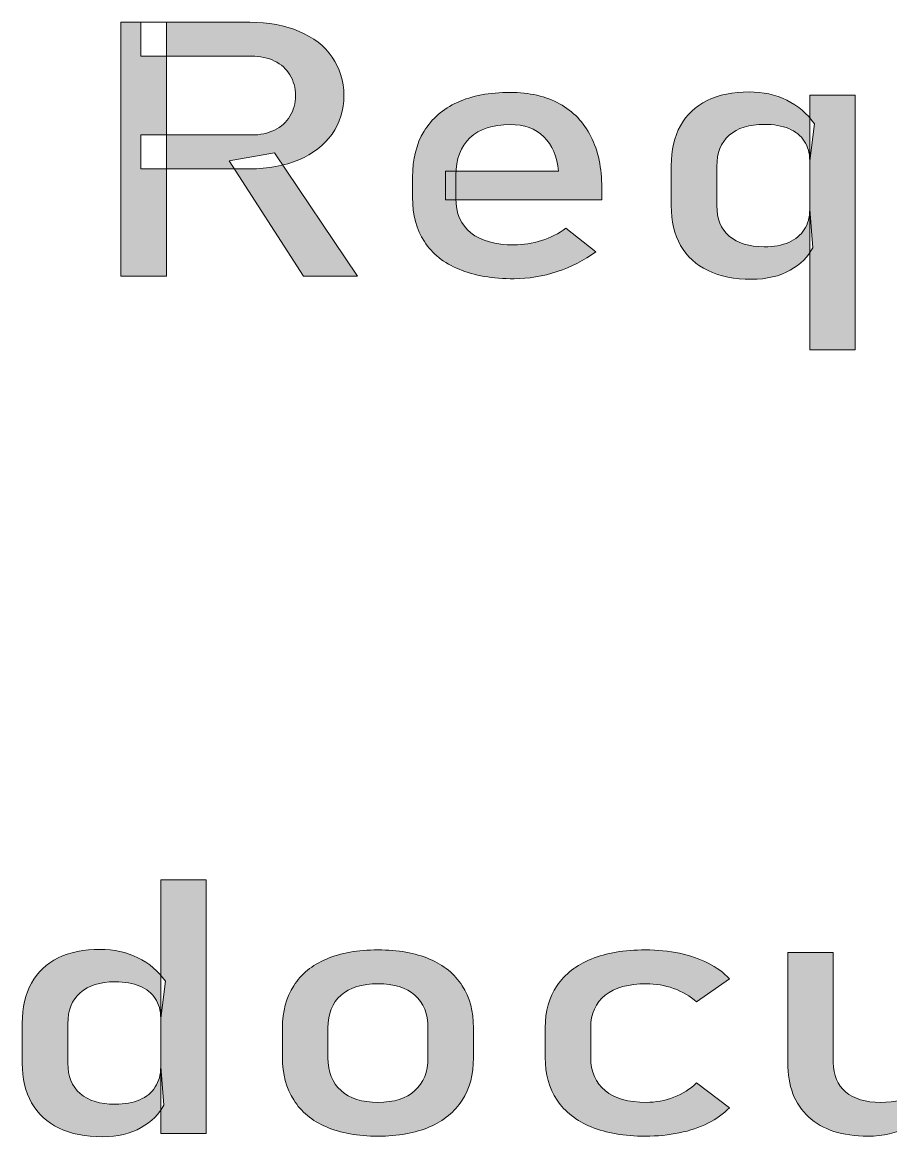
# Model space of a CAD drawing. Header units: inches. Extents: x 0.1 to 22.4, y -34.4 to -0.1.
# Drawn here: x 9.004 to 9.5, y -25.341 to -24.703 of the extents above; entities that cross this region are included whole.
import ezdxf

# ---------------------------------------------------------------- set-up
doc = ezdxf.new("R2010")
doc.units = ezdxf.units.IN
doc.header["$MEASUREMENT"] = 0
doc.layers.add('Layer 1', color=7, linetype='Continuous')

# ---------------------------------------------------------------- blocks, each defined once
blk = doc.blocks.new('block 24')
at = {"layer": 'Layer 1', "true_color": 0xffffff}
h = blk.add_hatch(color=7, dxfattribs=at)
h.dxf.hatch_style = 2
h.paths.add_polyline_path([(9.06013, -24.70338), (9.08617, -24.70338), (9.08617, -24.84851), (9.06013, -24.84851)])
edge = h.paths.add_edge_path()
edge.add_spline(control_points=[(9.07149, -24.76782), (9.07149, -24.76782), (9.13478, -24.76782), (9.13478, -24.76782), (9.13972, -24.76782), (9.1441, -24.76689), (9.14792, -24.76503), (9.15176, -24.76316), (9.1547, -24.76053), (9.15679, -24.75709), (9.15888, -24.75368), (9.15993, -24.74973), (9.15993, -24.74528), (9.15993, -24.74082), (9.15888, -24.73688), (9.15679, -24.73345), (9.1547, -24.73003), (9.15177, -24.72739), (9.14799, -24.72553), (9.14421, -24.72366), (9.1398, -24.72274), (9.13478, -24.72274), (9.13478, -24.72274), (9.07149, -24.72274), (9.07149, -24.72274), (9.07149, -24.72274), (9.07149, -24.70338), (9.07149, -24.70338), (9.07149, -24.70338), (9.13376, -24.70338), (9.13376, -24.70338), (9.14448, -24.70338), (9.1539, -24.70512), (9.16203, -24.70856), (9.17015, -24.71202), (9.17645, -24.71693), (9.18091, -24.72328), (9.18538, -24.72963), (9.18761, -24.73697), (9.18761, -24.74528), (9.18761, -24.75359), (9.18536, -24.76092), (9.18085, -24.76727), (9.17634, -24.77361), (9.17002, -24.77852), (9.16189, -24.78198), (9.15377, -24.78544), (9.1444, -24.78716), (9.13376, -24.78716), (9.13376, -24.78716), (9.07149, -24.78716), (9.07149, -24.78716), (9.07149, -24.78716), (9.07149, -24.76782), (9.07149, -24.76782)], knot_values=[0, 0, 0, 0, 1, 1, 1, 2, 2, 2, 3, 3, 3, 4, 4, 4, 5, 5, 5, 6, 6, 6, 7, 7, 7, 8, 8, 8, 9, 9, 9, 10, 10, 10, 11, 11, 11, 12, 12, 12, 13, 13, 13, 14, 14, 14, 15, 15, 15, 16, 16, 16, 17, 17, 17, 18, 18, 18, 18], degree=3, periodic=1)
h.paths.add_polyline_path([(9.12202, -24.78267), (9.14792, -24.77809), (9.19539, -24.84851), (9.16451, -24.84851)])
h = blk.add_hatch(color=7, dxfattribs=at)
h.dxf.hatch_style = 2
edge = h.paths.add_edge_path()
edge.add_spline(control_points=[(9.25351, -24.84462), (9.24485, -24.84102), (9.23823, -24.83576), (9.23367, -24.8288), (9.22913, -24.82186), (9.22685, -24.81346), (9.22685, -24.80363), (9.22685, -24.80363), (9.22685, -24.79195), (9.22685, -24.79195), (9.22685, -24.78171), (9.22903, -24.77298), (9.23343, -24.76572), (9.23781, -24.75848), (9.24415, -24.75296), (9.2525, -24.74916), (9.26084, -24.74537), (9.27087, -24.74348), (9.28261, -24.74348), (9.29367, -24.74348), (9.30311, -24.74565), (9.31094, -24.74996), (9.31877, -24.75429), (9.32475, -24.76054), (9.32887, -24.76872), (9.33299, -24.7769), (9.33506, -24.7867), (9.33506, -24.79814), (9.33506, -24.79814), (9.33506, -24.80492), (9.33506, -24.80492), (9.33506, -24.80492), (9.24573, -24.80492), (9.24573, -24.80492), (9.24573, -24.80492), (9.24573, -24.78856), (9.24573, -24.78856), (9.24573, -24.78856), (9.3103, -24.78856), (9.3103, -24.78856), (9.30954, -24.78012), (9.30675, -24.77355), (9.30195, -24.76887), (9.29713, -24.76417), (9.29069, -24.76183), (9.28261, -24.76183), (9.27275, -24.76183), (9.26511, -24.76436), (9.25971, -24.76941), (9.2543, -24.77447), (9.2516, -24.78162), (9.2516, -24.79085), (9.2516, -24.79085), (9.2516, -24.80402), (9.2516, -24.80402), (9.2516, -24.81259), (9.25449, -24.81919), (9.26028, -24.82377), (9.26606, -24.82836), (9.27428, -24.83065), (9.28491, -24.83065), (9.29019, -24.83065), (9.29541, -24.82982), (9.3006, -24.82817), (9.30579, -24.8265), (9.31042, -24.82416), (9.31451, -24.82118), (9.31451, -24.82118), (9.33161, -24.83454), (9.33161, -24.83454), (9.32506, -24.83946), (9.31771, -24.84328), (9.30954, -24.84596), (9.30136, -24.84866), (9.29316, -24.85), (9.28491, -24.85), (9.27266, -24.85), (9.26219, -24.84821), (9.25351, -24.84462)], knot_values=[0, 0, 0, 0, 1, 1, 1, 2, 2, 2, 3, 3, 3, 4, 4, 4, 5, 5, 5, 6, 6, 6, 7, 7, 7, 8, 8, 8, 9, 9, 9, 10, 10, 10, 11, 11, 11, 12, 12, 12, 13, 13, 13, 14, 14, 14, 15, 15, 15, 16, 16, 16, 17, 17, 17, 18, 18, 18, 19, 19, 19, 20, 20, 20, 21, 21, 21, 22, 22, 22, 23, 23, 23, 24, 24, 24, 25, 25, 25, 26, 26, 26, 26], degree=3, periodic=1)
h = blk.add_hatch(color=7, dxfattribs=at)
h.dxf.hatch_style = 2
edge = h.paths.add_edge_path()
edge.add_spline(control_points=[(9.39579, -24.84536), (9.38894, -24.84207), (9.38373, -24.83727), (9.38015, -24.83095), (9.37659, -24.82464), (9.3748, -24.81706), (9.3748, -24.80821), (9.3748, -24.80821), (9.3748, -24.78537), (9.3748, -24.78537), (9.3748, -24.77646), (9.37655, -24.76885), (9.38003, -24.76253), (9.38352, -24.75621), (9.3886, -24.75141), (9.39528, -24.74811), (9.40195, -24.74483), (9.40997, -24.74318), (9.41934, -24.74318), (9.42716, -24.74318), (9.43433, -24.74478), (9.44084, -24.74797), (9.44735, -24.75115), (9.4526, -24.75564), (9.4566, -24.76143), (9.4566, -24.76143), (9.45391, -24.78258), (9.45391, -24.78258), (9.45391, -24.77818), (9.45289, -24.77443), (9.45085, -24.77131), (9.44881, -24.76819), (9.44586, -24.7658), (9.44198, -24.76417), (9.43811, -24.76255), (9.43342, -24.76173), (9.42788, -24.76173), (9.41928, -24.76173), (9.41264, -24.76382), (9.4079, -24.76801), (9.40318, -24.7722), (9.40082, -24.77809), (9.40082, -24.78567), (9.40082, -24.78567), (9.40082, -24.80821), (9.40082, -24.80821), (9.40082, -24.81573), (9.40318, -24.82153), (9.4079, -24.82562), (9.41264, -24.82971), (9.41928, -24.83175), (9.42788, -24.83175), (9.43342, -24.83175), (9.43811, -24.83091), (9.44198, -24.82921), (9.44586, -24.82751), (9.44881, -24.82507), (9.45085, -24.82187), (9.45289, -24.81868), (9.45391, -24.81486), (9.45391, -24.81041), (9.45391, -24.81041), (9.4557, -24.83225), (9.4557, -24.83225), (9.45306, -24.83738), (9.44874, -24.84166), (9.44275, -24.84512), (9.43675, -24.84858), (9.42938, -24.8503), (9.42061, -24.8503), (9.41092, -24.8503), (9.40264, -24.84866), (9.39579, -24.84536)], knot_values=[0, 0, 0, 0, 1, 1, 1, 2, 2, 2, 3, 3, 3, 4, 4, 4, 5, 5, 5, 6, 6, 6, 7, 7, 7, 8, 8, 8, 9, 9, 9, 10, 10, 10, 11, 11, 11, 12, 12, 12, 13, 13, 13, 14, 14, 14, 15, 15, 15, 16, 16, 16, 17, 17, 17, 18, 18, 18, 19, 19, 19, 20, 20, 20, 21, 21, 21, 22, 22, 22, 23, 23, 23, 24, 24, 24, 24], degree=3, periodic=1)
h.paths.add_polyline_path([(9.45391, -24.74498), (9.47994, -24.74498), (9.47994, -24.8906), (9.45391, -24.8906)])
h = blk.add_hatch(color=7, dxfattribs=at)
h.dxf.hatch_style = 2
edge = h.paths.add_edge_path()
edge.add_spline(control_points=[(9.02475, -25.33561), (9.0179, -25.33232), (9.0127, -25.32751), (9.00911, -25.32119), (9.00555, -25.31489), (9.00376, -25.30731), (9.00376, -25.29846), (9.00376, -25.29846), (9.00376, -25.27562), (9.00376, -25.27562), (9.00376, -25.26671), (9.00551, -25.2591), (9.00899, -25.25278), (9.01248, -25.24646), (9.01756, -25.24166), (9.02424, -25.23836), (9.03091, -25.23508), (9.03893, -25.23343), (9.0483, -25.23343), (9.05613, -25.23343), (9.06329, -25.23503), (9.0698, -25.23821), (9.07631, -25.2414), (9.08156, -25.24589), (9.08556, -25.25168), (9.08556, -25.25168), (9.08287, -25.27283), (9.08287, -25.27283), (9.08287, -25.26843), (9.08185, -25.26468), (9.07981, -25.26156), (9.07777, -25.25844), (9.07482, -25.25605), (9.07094, -25.25442), (9.06707, -25.25279), (9.06238, -25.25198), (9.05684, -25.25198), (9.04824, -25.25198), (9.0416, -25.25407), (9.03687, -25.25826), (9.03215, -25.26245), (9.02979, -25.26834), (9.02979, -25.27592), (9.02979, -25.27592), (9.02979, -25.29846), (9.02979, -25.29846), (9.02979, -25.30598), (9.03215, -25.31178), (9.03687, -25.31586), (9.0416, -25.31996), (9.04824, -25.32199), (9.05684, -25.32199), (9.06238, -25.32199), (9.06707, -25.32115), (9.07094, -25.31946), (9.07482, -25.31776), (9.07777, -25.31532), (9.07981, -25.31212), (9.08185, -25.30893), (9.08287, -25.30511), (9.08287, -25.30066), (9.08287, -25.30066), (9.08466, -25.3225), (9.08466, -25.3225), (9.08202, -25.32762), (9.0777, -25.33191), (9.07171, -25.33537), (9.06571, -25.33883), (9.05834, -25.34055), (9.04957, -25.34055), (9.03988, -25.34055), (9.0316, -25.33891), (9.02475, -25.33561)], knot_values=[0, 0, 0, 0, 1, 1, 1, 2, 2, 2, 3, 3, 3, 4, 4, 4, 5, 5, 5, 6, 6, 6, 7, 7, 7, 8, 8, 8, 9, 9, 9, 10, 10, 10, 11, 11, 11, 12, 12, 12, 13, 13, 13, 14, 14, 14, 15, 15, 15, 16, 16, 16, 17, 17, 17, 18, 18, 18, 19, 19, 19, 20, 20, 20, 21, 21, 21, 22, 22, 22, 23, 23, 23, 24, 24, 24, 24], degree=3, periodic=1)
h.paths.add_polyline_path([(9.08287, -25.19373), (9.1089, -25.19373), (9.1089, -25.33876), (9.08287, -25.33876)])
h = blk.add_hatch(color=7, dxfattribs=at)
h.dxf.hatch_style = 2
edge = h.paths.add_edge_path()
edge.add_spline(control_points=[(9.17761, -25.33496), (9.16945, -25.33145), (9.16322, -25.32631), (9.15892, -25.31955), (9.15462, -25.31281), (9.15248, -25.30467), (9.15248, -25.29517), (9.15248, -25.29517), (9.15248, -25.27831), (9.15248, -25.27831), (9.15248, -25.26893), (9.15462, -25.2609), (9.15892, -25.25422), (9.16322, -25.24755), (9.16945, -25.24246), (9.17761, -25.23896), (9.18579, -25.23547), (9.19561, -25.23372), (9.2071, -25.23372), (9.21857, -25.23372), (9.22841, -25.23547), (9.23657, -25.23896), (9.24474, -25.24246), (9.25098, -25.24755), (9.25526, -25.25422), (9.25956, -25.2609), (9.26171, -25.26893), (9.26171, -25.27831), (9.26171, -25.27831), (9.26171, -25.29546), (9.26171, -25.29546), (9.26171, -25.3049), (9.25956, -25.31297), (9.25526, -25.31966), (9.25098, -25.32633), (9.24474, -25.33145), (9.23657, -25.33496), (9.22841, -25.33849), (9.21857, -25.34025), (9.2071, -25.34025), (9.19561, -25.34025), (9.18579, -25.33849), (9.17761, -25.33496)], knot_values=[0, 0, 0, 0, 1, 1, 1, 2, 2, 2, 3, 3, 3, 4, 4, 4, 5, 5, 5, 6, 6, 6, 7, 7, 7, 8, 8, 8, 9, 9, 9, 10, 10, 10, 11, 11, 11, 12, 12, 12, 13, 13, 13, 14, 14, 14, 14], degree=3, periodic=1)
edge = h.paths.add_edge_path()
edge.add_spline(control_points=[(9.22822, -25.31422), (9.23319, -25.30976), (9.23568, -25.30351), (9.23568, -25.29546), (9.23568, -25.29546), (9.23568, -25.27831), (9.23568, -25.27831), (9.23568, -25.27026), (9.23319, -25.26405), (9.22822, -25.25966), (9.22324, -25.25528), (9.2162, -25.25308), (9.2071, -25.25308), (9.198, -25.25308), (9.19096, -25.25528), (9.18598, -25.25966), (9.181, -25.26405), (9.17851, -25.27026), (9.17851, -25.27831), (9.17851, -25.27831), (9.17851, -25.29546), (9.17851, -25.29546), (9.17851, -25.30351), (9.181, -25.30976), (9.18598, -25.31422), (9.19096, -25.31867), (9.198, -25.3209), (9.2071, -25.3209), (9.2162, -25.3209), (9.22324, -25.31867), (9.22822, -25.31422)], knot_values=[0, 0, 0, 0, 1, 1, 1, 2, 2, 2, 3, 3, 3, 4, 4, 4, 5, 5, 5, 6, 6, 6, 7, 7, 7, 8, 8, 8, 9, 9, 9, 10, 10, 10, 10], degree=3, periodic=1)
h = blk.add_hatch(color=7, dxfattribs=at)
h.dxf.hatch_style = 2
edge = h.paths.add_edge_path()
edge.add_spline(control_points=[(9.32907, -25.33496), (9.32053, -25.33145), (9.31399, -25.32632), (9.30949, -25.31961), (9.30497, -25.31289), (9.30272, -25.30478), (9.30272, -25.29527), (9.30272, -25.29527), (9.30272, -25.27821), (9.30272, -25.27821), (9.30272, -25.26884), (9.30497, -25.26082), (9.30949, -25.25418), (9.31399, -25.24753), (9.32053, -25.24246), (9.32907, -25.23896), (9.33762, -25.23547), (9.34794, -25.23372), (9.36001, -25.23372), (9.3669, -25.23372), (9.3734, -25.23438), (9.37948, -25.23568), (9.38555, -25.23697), (9.39103, -25.23885), (9.39587, -25.24131), (9.40073, -25.24377), (9.40476, -25.24676), (9.408, -25.25028), (9.408, -25.25028), (9.38924, -25.26345), (9.38924, -25.26345), (9.3855, -25.26013), (9.38112, -25.25757), (9.3761, -25.25576), (9.37108, -25.25397), (9.36584, -25.25308), (9.36041, -25.25308), (9.35036, -25.25308), (9.34258, -25.25528), (9.33705, -25.25966), (9.33152, -25.26405), (9.32875, -25.27024), (9.32875, -25.27821), (9.32875, -25.27821), (9.32875, -25.29527), (9.32875, -25.29527), (9.32875, -25.30345), (9.3315, -25.30976), (9.33698, -25.31422), (9.34248, -25.31867), (9.35027, -25.3209), (9.36041, -25.3209), (9.36593, -25.3209), (9.3712, -25.31993), (9.37622, -25.31801), (9.38124, -25.31608), (9.38558, -25.31335), (9.38924, -25.30983), (9.38924, -25.30983), (9.408, -25.32399), (9.408, -25.32399), (9.40468, -25.32745), (9.40059, -25.33039), (9.39575, -25.33282), (9.3909, -25.33525), (9.38543, -25.33709), (9.37935, -25.33835), (9.37326, -25.33961), (9.36682, -25.34025), (9.36001, -25.34025), (9.34794, -25.34025), (9.33762, -25.33849), (9.32907, -25.33496)], knot_values=[0, 0, 0, 0, 1, 1, 1, 2, 2, 2, 3, 3, 3, 4, 4, 4, 5, 5, 5, 6, 6, 6, 7, 7, 7, 8, 8, 8, 9, 9, 9, 10, 10, 10, 11, 11, 11, 12, 12, 12, 13, 13, 13, 14, 14, 14, 15, 15, 15, 16, 16, 16, 17, 17, 17, 18, 18, 18, 19, 19, 19, 20, 20, 20, 21, 21, 21, 22, 22, 22, 23, 23, 23, 24, 24, 24, 24], degree=3, periodic=1)
h = blk.add_hatch(color=7, dxfattribs=at)
h.dxf.hatch_style = 2
edge = h.paths.add_edge_path()
edge.add_spline(control_points=[(9.46739, -25.29816), (9.46739, -25.30541), (9.46975, -25.31101), (9.47447, -25.31497), (9.47919, -25.31893), (9.48585, -25.3209), (9.49444, -25.3209), (9.50294, -25.3209), (9.50954, -25.31915), (9.51421, -25.31562), (9.51889, -25.31209), (9.52124, -25.30707), (9.52124, -25.30055), (9.52124, -25.30055), (9.52303, -25.3222), (9.52303, -25.3222), (9.5203, -25.32732), (9.51588, -25.33161), (9.50975, -25.33507), (9.50362, -25.33853), (9.49609, -25.34025), (9.48717, -25.34025), (9.47253, -25.34025), (9.46124, -25.33657), (9.45329, -25.32922), (9.44533, -25.32189), (9.44135, -25.31152), (9.44135, -25.29816), (9.44135, -25.29816), (9.44135, -25.23523), (9.44135, -25.23523), (9.44135, -25.23523), (9.46739, -25.23523), (9.46739, -25.23523), (9.46739, -25.23523), (9.46739, -25.29816), (9.46739, -25.29816)], knot_values=[0, 0, 0, 0, 1, 1, 1, 2, 2, 2, 3, 3, 3, 4, 4, 4, 5, 5, 5, 6, 6, 6, 7, 7, 7, 8, 8, 8, 9, 9, 9, 10, 10, 10, 11, 11, 11, 12, 12, 12, 12], degree=3, periodic=1)
h.paths.add_polyline_path([(9.52124, -25.23523), (9.54715, -25.23523), (9.54715, -25.33876), (9.52124, -25.33876)])
at = {"layer": 'Layer 1', "lineweight": 0}
for points in [[(9.06013, -24.70338), (9.08617, -24.70338), (9.08617, -24.84851), (9.06013, -24.84851), (9.06013, -24.70338)], [(9.45391, -24.74498), (9.47994, -24.74498), (9.47994, -24.8906), (9.45391, -24.8906), (9.45391, -24.74498)], [(9.12202, -24.78267), (9.14792, -24.77809), (9.19539, -24.84851), (9.16451, -24.84851), (9.12202, -24.78267)], [(9.08287, -25.19373), (9.1089, -25.19373), (9.1089, -25.33876), (9.08287, -25.33876), (9.08287, -25.19373)]]:
    blk.add_lwpolyline(points, dxfattribs=at)
for points, knots in [([(9.07149, -24.76782), (9.07149, -24.76782), (9.13478, -24.76782), (9.13478, -24.76782), (9.13972, -24.76782), (9.1441, -24.76689), (9.14792, -24.76503), (9.15176, -24.76316), (9.1547, -24.76053), (9.15679, -24.75709), (9.15888, -24.75368), (9.15993, -24.74973), (9.15993, -24.74528), (9.15993, -24.74082), (9.15888, -24.73688), (9.15679, -24.73345), (9.1547, -24.73003), (9.15177, -24.72739), (9.14799, -24.72553), (9.14421, -24.72366), (9.1398, -24.72274), (9.13478, -24.72274), (9.13478, -24.72274), (9.07149, -24.72274), (9.07149, -24.72274), (9.07149, -24.72274), (9.07149, -24.70338), (9.07149, -24.70338), (9.07149, -24.70338), (9.13376, -24.70338), (9.13376, -24.70338), (9.14448, -24.70338), (9.1539, -24.70512), (9.16203, -24.70856), (9.17015, -24.71202), (9.17645, -24.71693), (9.18091, -24.72328), (9.18538, -24.72963), (9.18761, -24.73697), (9.18761, -24.74528), (9.18761, -24.75359), (9.18536, -24.76092), (9.18085, -24.76727), (9.17634, -24.77361), (9.17002, -24.77852), (9.16189, -24.78198), (9.15377, -24.78544), (9.1444, -24.78716), (9.13376, -24.78716), (9.13376, -24.78716), (9.07149, -24.78716), (9.07149, -24.78716), (9.07149, -24.78716), (9.07149, -24.76782), (9.07149, -24.76782)], [0, 0, 0, 0, 1, 1, 1, 2, 2, 2, 3, 3, 3, 4, 4, 4, 5, 5, 5, 6, 6, 6, 7, 7, 7, 8, 8, 8, 9, 9, 9, 10, 10, 10, 11, 11, 11, 12, 12, 12, 13, 13, 13, 14, 14, 14, 15, 15, 15, 16, 16, 16, 17, 17, 17, 18, 18, 18, 18]), ([(9.25351, -24.84462), (9.24485, -24.84102), (9.23823, -24.83576), (9.23367, -24.8288), (9.22913, -24.82186), (9.22685, -24.81346), (9.22685, -24.80363), (9.22685, -24.80363), (9.22685, -24.79195), (9.22685, -24.79195), (9.22685, -24.78171), (9.22903, -24.77298), (9.23343, -24.76572), (9.23781, -24.75848), (9.24415, -24.75296), (9.2525, -24.74916), (9.26084, -24.74537), (9.27087, -24.74348), (9.28261, -24.74348), (9.29367, -24.74348), (9.30311, -24.74565), (9.31094, -24.74996), (9.31877, -24.75429), (9.32475, -24.76054), (9.32887, -24.76872), (9.33299, -24.7769), (9.33506, -24.7867), (9.33506, -24.79814), (9.33506, -24.79814), (9.33506, -24.80492), (9.33506, -24.80492), (9.33506, -24.80492), (9.24573, -24.80492), (9.24573, -24.80492), (9.24573, -24.80492), (9.24573, -24.78856), (9.24573, -24.78856), (9.24573, -24.78856), (9.3103, -24.78856), (9.3103, -24.78856), (9.30954, -24.78012), (9.30675, -24.77355), (9.30195, -24.76887), (9.29713, -24.76417), (9.29069, -24.76183), (9.28261, -24.76183), (9.27275, -24.76183), (9.26511, -24.76436), (9.25971, -24.76941), (9.2543, -24.77447), (9.2516, -24.78162), (9.2516, -24.79085), (9.2516, -24.79085), (9.2516, -24.80402), (9.2516, -24.80402), (9.2516, -24.81259), (9.25449, -24.81919), (9.26028, -24.82377), (9.26606, -24.82836), (9.27428, -24.83065), (9.28491, -24.83065), (9.29019, -24.83065), (9.29541, -24.82982), (9.3006, -24.82817), (9.30579, -24.8265), (9.31042, -24.82416), (9.31451, -24.82118), (9.31451, -24.82118), (9.33161, -24.83454), (9.33161, -24.83454), (9.32506, -24.83946), (9.31771, -24.84328), (9.30954, -24.84596), (9.30136, -24.84866), (9.29316, -24.85), (9.28491, -24.85), (9.27266, -24.85), (9.26219, -24.84821), (9.25351, -24.84462)], [0, 0, 0, 0, 1, 1, 1, 2, 2, 2, 3, 3, 3, 4, 4, 4, 5, 5, 5, 6, 6, 6, 7, 7, 7, 8, 8, 8, 9, 9, 9, 10, 10, 10, 11, 11, 11, 12, 12, 12, 13, 13, 13, 14, 14, 14, 15, 15, 15, 16, 16, 16, 17, 17, 17, 18, 18, 18, 19, 19, 19, 20, 20, 20, 21, 21, 21, 22, 22, 22, 23, 23, 23, 24, 24, 24, 25, 25, 25, 26, 26, 26, 26]), ([(9.39579, -24.84536), (9.38894, -24.84207), (9.38373, -24.83727), (9.38015, -24.83095), (9.37659, -24.82464), (9.3748, -24.81706), (9.3748, -24.80821), (9.3748, -24.80821), (9.3748, -24.78537), (9.3748, -24.78537), (9.3748, -24.77646), (9.37655, -24.76885), (9.38003, -24.76253), (9.38352, -24.75621), (9.3886, -24.75141), (9.39528, -24.74811), (9.40195, -24.74483), (9.40997, -24.74318), (9.41934, -24.74318), (9.42716, -24.74318), (9.43433, -24.74478), (9.44084, -24.74797), (9.44735, -24.75115), (9.4526, -24.75564), (9.4566, -24.76143), (9.4566, -24.76143), (9.45391, -24.78258), (9.45391, -24.78258), (9.45391, -24.77818), (9.45289, -24.77443), (9.45085, -24.77131), (9.44881, -24.76819), (9.44586, -24.7658), (9.44198, -24.76417), (9.43811, -24.76255), (9.43342, -24.76173), (9.42788, -24.76173), (9.41928, -24.76173), (9.41264, -24.76382), (9.4079, -24.76801), (9.40318, -24.7722), (9.40082, -24.77809), (9.40082, -24.78567), (9.40082, -24.78567), (9.40082, -24.80821), (9.40082, -24.80821), (9.40082, -24.81573), (9.40318, -24.82153), (9.4079, -24.82562), (9.41264, -24.82971), (9.41928, -24.83175), (9.42788, -24.83175), (9.43342, -24.83175), (9.43811, -24.83091), (9.44198, -24.82921), (9.44586, -24.82751), (9.44881, -24.82507), (9.45085, -24.82187), (9.45289, -24.81868), (9.45391, -24.81486), (9.45391, -24.81041), (9.45391, -24.81041), (9.4557, -24.83225), (9.4557, -24.83225), (9.45306, -24.83738), (9.44874, -24.84166), (9.44275, -24.84512), (9.43675, -24.84858), (9.42938, -24.8503), (9.42061, -24.8503), (9.41092, -24.8503), (9.40264, -24.84866), (9.39579, -24.84536)], [0, 0, 0, 0, 1, 1, 1, 2, 2, 2, 3, 3, 3, 4, 4, 4, 5, 5, 5, 6, 6, 6, 7, 7, 7, 8, 8, 8, 9, 9, 9, 10, 10, 10, 11, 11, 11, 12, 12, 12, 13, 13, 13, 14, 14, 14, 15, 15, 15, 16, 16, 16, 17, 17, 17, 18, 18, 18, 19, 19, 19, 20, 20, 20, 21, 21, 21, 22, 22, 22, 23, 23, 23, 24, 24, 24, 24]), ([(9.02475, -25.33561), (9.0179, -25.33232), (9.0127, -25.32751), (9.00911, -25.32119), (9.00555, -25.31489), (9.00376, -25.30731), (9.00376, -25.29846), (9.00376, -25.29846), (9.00376, -25.27562), (9.00376, -25.27562), (9.00376, -25.26671), (9.00551, -25.2591), (9.00899, -25.25278), (9.01248, -25.24646), (9.01756, -25.24166), (9.02424, -25.23836), (9.03091, -25.23508), (9.03893, -25.23343), (9.0483, -25.23343), (9.05613, -25.23343), (9.06329, -25.23503), (9.0698, -25.23821), (9.07631, -25.2414), (9.08156, -25.24589), (9.08556, -25.25168), (9.08556, -25.25168), (9.08287, -25.27283), (9.08287, -25.27283), (9.08287, -25.26843), (9.08185, -25.26468), (9.07981, -25.26156), (9.07777, -25.25844), (9.07482, -25.25605), (9.07094, -25.25442), (9.06707, -25.25279), (9.06238, -25.25198), (9.05684, -25.25198), (9.04824, -25.25198), (9.0416, -25.25407), (9.03687, -25.25826), (9.03215, -25.26245), (9.02979, -25.26834), (9.02979, -25.27592), (9.02979, -25.27592), (9.02979, -25.29846), (9.02979, -25.29846), (9.02979, -25.30598), (9.03215, -25.31178), (9.03687, -25.31586), (9.0416, -25.31996), (9.04824, -25.32199), (9.05684, -25.32199), (9.06238, -25.32199), (9.06707, -25.32115), (9.07094, -25.31946), (9.07482, -25.31776), (9.07777, -25.31532), (9.07981, -25.31212), (9.08185, -25.30893), (9.08287, -25.30511), (9.08287, -25.30066), (9.08287, -25.30066), (9.08466, -25.3225), (9.08466, -25.3225), (9.08202, -25.32762), (9.0777, -25.33191), (9.07171, -25.33537), (9.06571, -25.33883), (9.05834, -25.34055), (9.04957, -25.34055), (9.03988, -25.34055), (9.0316, -25.33891), (9.02475, -25.33561)], [0, 0, 0, 0, 1, 1, 1, 2, 2, 2, 3, 3, 3, 4, 4, 4, 5, 5, 5, 6, 6, 6, 7, 7, 7, 8, 8, 8, 9, 9, 9, 10, 10, 10, 11, 11, 11, 12, 12, 12, 13, 13, 13, 14, 14, 14, 15, 15, 15, 16, 16, 16, 17, 17, 17, 18, 18, 18, 19, 19, 19, 20, 20, 20, 21, 21, 21, 22, 22, 22, 23, 23, 23, 24, 24, 24, 24]), ([(9.17761, -25.33496), (9.16945, -25.33145), (9.16322, -25.32631), (9.15892, -25.31955), (9.15462, -25.31281), (9.15248, -25.30467), (9.15248, -25.29517), (9.15248, -25.29517), (9.15248, -25.27831), (9.15248, -25.27831), (9.15248, -25.26893), (9.15462, -25.2609), (9.15892, -25.25422), (9.16322, -25.24755), (9.16945, -25.24246), (9.17761, -25.23896), (9.18579, -25.23547), (9.19561, -25.23372), (9.2071, -25.23372), (9.21857, -25.23372), (9.22841, -25.23547), (9.23657, -25.23896), (9.24474, -25.24246), (9.25098, -25.24755), (9.25526, -25.25422), (9.25956, -25.2609), (9.26171, -25.26893), (9.26171, -25.27831), (9.26171, -25.27831), (9.26171, -25.29546), (9.26171, -25.29546), (9.26171, -25.3049), (9.25956, -25.31297), (9.25526, -25.31966), (9.25098, -25.32633), (9.24474, -25.33145), (9.23657, -25.33496), (9.22841, -25.33849), (9.21857, -25.34025), (9.2071, -25.34025), (9.19561, -25.34025), (9.18579, -25.33849), (9.17761, -25.33496)], [0, 0, 0, 0, 1, 1, 1, 2, 2, 2, 3, 3, 3, 4, 4, 4, 5, 5, 5, 6, 6, 6, 7, 7, 7, 8, 8, 8, 9, 9, 9, 10, 10, 10, 11, 11, 11, 12, 12, 12, 13, 13, 13, 14, 14, 14, 14]), ([(9.32907, -25.33496), (9.32053, -25.33145), (9.31399, -25.32632), (9.30949, -25.31961), (9.30497, -25.31289), (9.30272, -25.30478), (9.30272, -25.29527), (9.30272, -25.29527), (9.30272, -25.27821), (9.30272, -25.27821), (9.30272, -25.26884), (9.30497, -25.26082), (9.30949, -25.25418), (9.31399, -25.24753), (9.32053, -25.24246), (9.32907, -25.23896), (9.33762, -25.23547), (9.34794, -25.23372), (9.36001, -25.23372), (9.3669, -25.23372), (9.3734, -25.23438), (9.37948, -25.23568), (9.38555, -25.23697), (9.39103, -25.23885), (9.39587, -25.24131), (9.40073, -25.24377), (9.40476, -25.24676), (9.408, -25.25028), (9.408, -25.25028), (9.38924, -25.26345), (9.38924, -25.26345), (9.3855, -25.26013), (9.38112, -25.25757), (9.3761, -25.25576), (9.37108, -25.25397), (9.36584, -25.25308), (9.36041, -25.25308), (9.35036, -25.25308), (9.34258, -25.25528), (9.33705, -25.25966), (9.33152, -25.26405), (9.32875, -25.27024), (9.32875, -25.27821), (9.32875, -25.27821), (9.32875, -25.29527), (9.32875, -25.29527), (9.32875, -25.30345), (9.3315, -25.30976), (9.33698, -25.31422), (9.34248, -25.31867), (9.35027, -25.3209), (9.36041, -25.3209), (9.36593, -25.3209), (9.3712, -25.31993), (9.37622, -25.31801), (9.38124, -25.31608), (9.38558, -25.31335), (9.38924, -25.30983), (9.38924, -25.30983), (9.408, -25.32399), (9.408, -25.32399), (9.40468, -25.32745), (9.40059, -25.33039), (9.39575, -25.33282), (9.3909, -25.33525), (9.38543, -25.33709), (9.37935, -25.33835), (9.37326, -25.33961), (9.36682, -25.34025), (9.36001, -25.34025), (9.34794, -25.34025), (9.33762, -25.33849), (9.32907, -25.33496)], [0, 0, 0, 0, 1, 1, 1, 2, 2, 2, 3, 3, 3, 4, 4, 4, 5, 5, 5, 6, 6, 6, 7, 7, 7, 8, 8, 8, 9, 9, 9, 10, 10, 10, 11, 11, 11, 12, 12, 12, 13, 13, 13, 14, 14, 14, 15, 15, 15, 16, 16, 16, 17, 17, 17, 18, 18, 18, 19, 19, 19, 20, 20, 20, 21, 21, 21, 22, 22, 22, 23, 23, 23, 24, 24, 24, 24]), ([(9.46739, -25.29816), (9.46739, -25.30541), (9.46975, -25.31101), (9.47447, -25.31497), (9.47919, -25.31893), (9.48585, -25.3209), (9.49444, -25.3209), (9.50294, -25.3209), (9.50954, -25.31915), (9.51421, -25.31562), (9.51889, -25.31209), (9.52124, -25.30707), (9.52124, -25.30055), (9.52124, -25.30055), (9.52303, -25.3222), (9.52303, -25.3222), (9.5203, -25.32732), (9.51588, -25.33161), (9.50975, -25.33507), (9.50362, -25.33853), (9.49609, -25.34025), (9.48717, -25.34025), (9.47253, -25.34025), (9.46124, -25.33657), (9.45329, -25.32922), (9.44533, -25.32189), (9.44135, -25.31152), (9.44135, -25.29816), (9.44135, -25.29816), (9.44135, -25.23523), (9.44135, -25.23523), (9.44135, -25.23523), (9.46739, -25.23523), (9.46739, -25.23523), (9.46739, -25.23523), (9.46739, -25.29816), (9.46739, -25.29816)], [0, 0, 0, 0, 1, 1, 1, 2, 2, 2, 3, 3, 3, 4, 4, 4, 5, 5, 5, 6, 6, 6, 7, 7, 7, 8, 8, 8, 9, 9, 9, 10, 10, 10, 11, 11, 11, 12, 12, 12, 12]), ([(9.22822, -25.31422), (9.23319, -25.30976), (9.23568, -25.30351), (9.23568, -25.29546), (9.23568, -25.29546), (9.23568, -25.27831), (9.23568, -25.27831), (9.23568, -25.27026), (9.23319, -25.26405), (9.22822, -25.25966), (9.22324, -25.25528), (9.2162, -25.25308), (9.2071, -25.25308), (9.198, -25.25308), (9.19096, -25.25528), (9.18598, -25.25966), (9.181, -25.26405), (9.17851, -25.27026), (9.17851, -25.27831), (9.17851, -25.27831), (9.17851, -25.29546), (9.17851, -25.29546), (9.17851, -25.30351), (9.181, -25.30976), (9.18598, -25.31422), (9.19096, -25.31867), (9.198, -25.3209), (9.2071, -25.3209), (9.2162, -25.3209), (9.22324, -25.31867), (9.22822, -25.31422)], [0, 0, 0, 0, 1, 1, 1, 2, 2, 2, 3, 3, 3, 4, 4, 4, 5, 5, 5, 6, 6, 6, 7, 7, 7, 8, 8, 8, 9, 9, 9, 10, 10, 10, 10])]:
    blk.add_open_spline(points, degree=3, knots=knots, dxfattribs=at)
blk = doc.blocks.new('block 12')
at = {"layer": 'Layer 1'}
blk.add_blockref('block 24', (0, 0), dxfattribs=at)

msp = doc.modelspace()

# ---------------------------------------------------------------- block references
at = {"layer": 'Layer 1'}
msp.add_blockref('block 12', (0, 0), dxfattribs=at)

doc.saveas('drawing.dxf')
